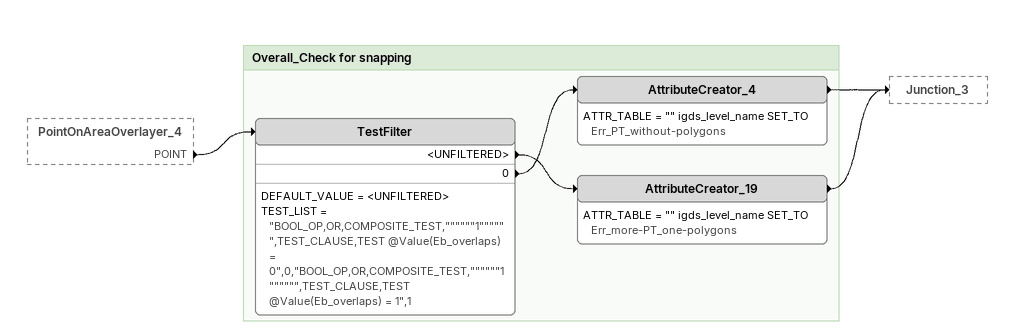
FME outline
PointOnAreaOverlayer_4 [outside]
    POINT -> TestFilter

Bookmark: Overall_Check for snapping
TestFilter
    DEFAULT_VALUE = <UNFILTERED>
    TEST_LIST = "BOOL_OP,OR,COMPOSITE_TEST,""""""1"""""",TEST_CLAUSE,TEST @Value(Eb_overlaps) = 0",0,"BOOL_OP,OR,COMPOSITE_TEST,""""""1"""""",TEST_CLAUSE,TEST @Value(Eb_overlaps) = 1",1
    <UNFILTERED> -> AttributeCreator_19
    0 -> AttributeCreator_4
AttributeCreator_4
    ATTR_TABLE = "" igds_level_name SET_TO Err_PT_without-polygons
    -> Junction_3
AttributeCreator_19
    ATTR_TABLE = "" igds_level_name SET_TO Err_more-PT_one-polygons
    -> Junction_3
